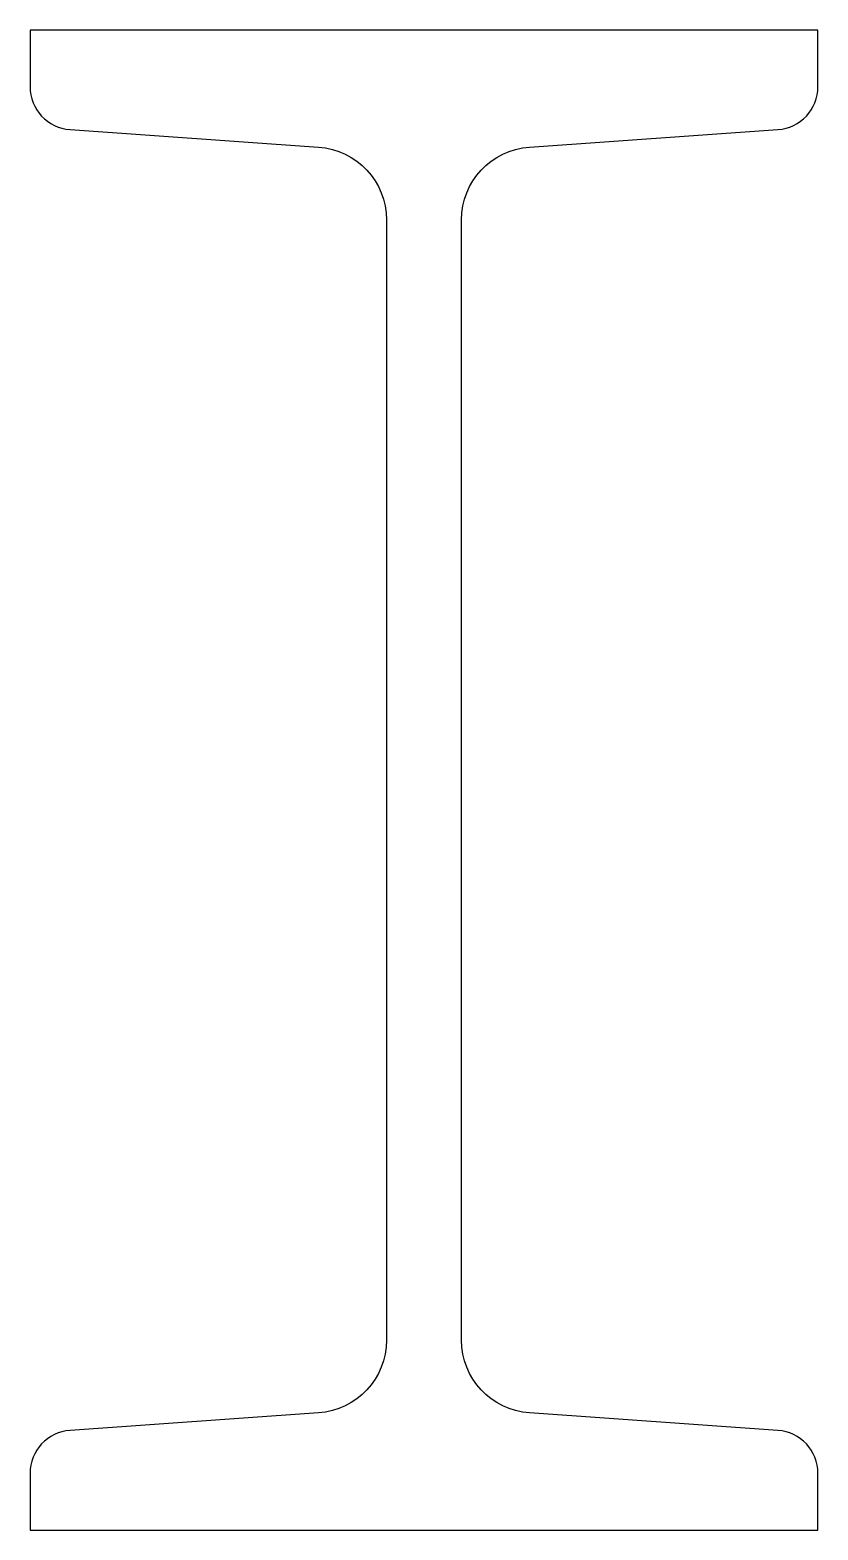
# Model space of a CAD drawing. Extents: x -21 to 21, y -80 to 0.
import ezdxf

# ---------------------------------------------------------------- set-up
doc = ezdxf.new("R2010")
doc.units = 0
doc.header["$LTSCALE"] = 10
doc.layers.add('KTS_EX_VIS', color=7, linetype='Continuous')

msp = doc.modelspace()

# ---------------------------------------------------------------- linework, layer by layer
at = {"layer": 'KTS_EX_VIS', "color": 0, "linetype": 'ByBlock', "lineweight": -2}
msp.add_lwpolyline([(-2, -69.868, -0.393889), (-5.628, -73.759), (-18.861, -74.685, 0.393889), (-21, -76.98), (-21, -80), (21, -80), (21, -76.98, 0.393889), (18.861, -74.685), (5.628, -73.759, -0.393889), (2, -69.868), (2, -10.132, -0.393889), (5.628, -6.241), (18.861, -5.315, 0.393889), (21, -3.02), (21, 0), (-21, 0), (-21, -3.02, 0.393889), (-18.861, -5.315), (-5.628, -6.241, -0.393889), (-2, -10.132)], format="xyb", close=True, dxfattribs=at)

doc.saveas('drawing.dxf')
